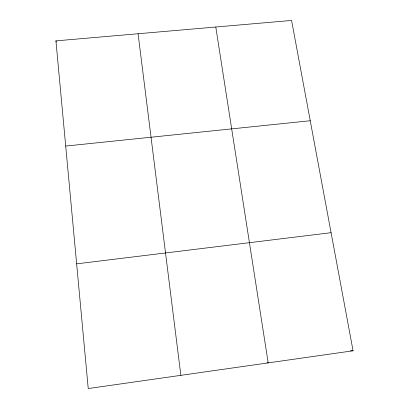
<?xml version="1.0" encoding="UTF-8"?>
<svg xmlns="http://www.w3.org/2000/svg" width="409" height="409" viewBox="0 0 409 409"><rect width="100%" height="100%" fill="white"/><g stroke="black" fill="none" stroke-linecap="round" stroke-linejoin="round"><path stroke-width="0.61" d="M353.069 350.779L88.232 388.55L55.931 40.869L291.576 20.45L353.069 350.779L350.564 350.753M76.647 263.851L331.086 232.685M65.701 146.064L310.247 120.742M267.031 362.752L268.186 362.885L215.788 27.02M55.931 40.869L56.299 42.091M138.078 33.753L180.86 375.339"/></g></svg>
